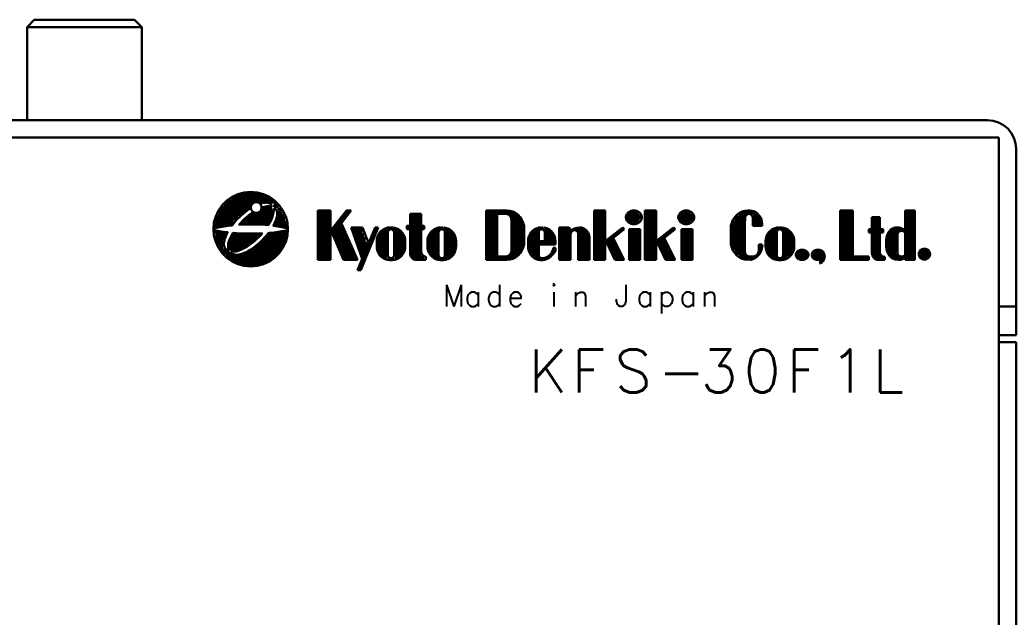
# Model space of a CAD drawing. Header units: millimetres. Extents: x 214 to 914, y 119 to 530.
# Drawn here: x 297.5 to 367, y 270.7 to 312.4 of the extents above; entities that cross this region are included whole.
import ezdxf

# ---------------------------------------------------------------- set-up
doc = ezdxf.new("R2010")
doc.units = ezdxf.units.MM
doc.layers.get('0').update_dxf_attribs({"lineweight": 30})
doc.styles.get("Standard").update_dxf_attribs({"font": 'txt', "bigfont": 'extfont2.shx'})

# ---------------------------------------------------------------- blocks, each defined once
blk = doc.blocks.new('A$C1A7F7AF9')
for p, q in [((67.5, 81.5), (68, 82)), ((67.5, 81.5), (75.5, 81.5)), ((67.5, 75), (67.5, 81.5)), ((68, 82), (75, 82)), ((75, 82), (75.5, 81.5)), ((75.5, 81.5), (75.5, 75)), ((8.5, 75), (134.5, 75)), ((7.7, 73.8), (135.3, 73.8)), ((135.3, 73.8), (135.3, -43.8)), ((136.5, 73), (136.5, 60)), ((81.763, 69.554), (84.513, 69.554)), ((81.912, 69.628), (84.29, 69.628)), ((82.06, 69.702), (84.141, 69.702)), ((82.283, 69.777), (83.993, 69.777)), ((82.432, 69.851), (83.77, 69.851)), ((82.803, 69.926), (83.547, 69.926)), ((81.02, 68.809), (82.952, 68.809)), ((81.094, 68.958), (83.101, 68.958)), ((81.094, 68.884), (83.026, 68.884)), ((81.243, 69.107), (83.101, 69.107)), ((81.243, 69.033), (83.101, 69.033)), ((81.391, 69.256), (83.249, 69.256)), ((81.391, 69.181), (83.175, 69.181)), ((81.54, 69.405), (84.662, 69.405)), ((81.54, 69.33), (83.621, 69.33)), ((81.763, 69.479), (84.513, 69.479)), ((83.621, 69.33), (84.662, 69.33)), ((83.695, 69.256), (83.918, 69.256)), ((83.918, 68.809), (84.587, 68.809)), ((83.993, 68.884), (84.439, 68.884)), ((84.513, 69.256), (84.81, 69.256)), ((84.662, 69.033), (84.959, 69.033)), ((84.736, 69.107), (84.959, 69.107)), ((84.81, 68.958), (85.033, 68.958)), ((84.959, 68.809), (85.182, 68.809)), ((80.722, 68.214), (82.209, 68.214)), ((80.722, 68.14), (82.135, 68.14)), ((80.797, 68.363), (82.358, 68.363)), ((80.797, 68.288), (82.209, 68.288)), ((80.871, 68.66), (82.729, 68.66)), ((80.871, 68.586), (82.581, 68.586)), ((80.871, 68.512), (82.581, 68.512)), ((80.871, 68.437), (82.358, 68.437)), ((81.02, 68.735), (82.803, 68.735)), ((82.729, 68.14), (84.513, 68.14)), ((82.803, 68.214), (84.587, 68.214)), ((82.952, 68.288), (84.587, 68.288)), ((83.026, 68.363), (84.587, 68.363)), ((83.101, 68.437), (84.587, 68.437)), ((83.249, 68.512), (83.324, 68.512)), ((83.695, 68.512), (84.662, 68.512)), ((83.77, 68.586), (84.662, 68.586)), ((83.844, 68.735), (84.587, 68.735)), ((83.844, 68.66), (84.662, 68.66)), ((84.959, 68.214), (85.479, 68.214)), ((85.033, 68.735), (85.256, 68.735)), ((85.033, 68.66), (85.256, 68.66)), ((85.033, 68.512), (85.33, 68.512)), ((85.033, 68.363), (85.405, 68.363)), ((85.033, 68.288), (85.405, 68.288)), ((85.033, 68.14), (85.479, 68.14)), ((85.108, 68.586), (85.256, 68.586)), ((85.108, 68.437), (85.33, 68.437)), ((87.792, 68.698), (88.678, 68.698)), ((87.792, 65.246), (87.792, 68.698)), ((87.903, 68.698), (87.903, 65.246)), ((88.013, 68.698), (88.013, 65.246)), ((88.124, 68.698), (88.124, 65.246)), ((88.235, 68.698), (88.235, 65.246)), ((88.345, 68.698), (88.345, 65.246)), ((88.456, 68.698), (88.456, 65.246)), ((88.567, 68.698), (88.567, 65.246)), ((88.678, 68.698), (88.678, 65.246)), ((88.678, 67.269), (89.785, 68.698)), ((90.118, 68.698), (89.121, 67.388)), ((89.453, 68.222), (89.675, 68.222)), ((89.52, 68.341), (89.564, 68.341)), ((89.564, 68.341), (89.785, 68.341)), ((89.608, 68.46), (89.675, 68.46)), ((89.675, 68.46), (89.896, 68.46)), ((89.675, 68.222), (89.741, 68.222)), ((89.697, 68.579), (89.785, 68.579)), ((89.785, 68.698), (90.118, 68.698)), ((89.785, 68.579), (90.007, 68.579)), ((89.785, 68.341), (89.83, 68.341)), ((94.216, 68.46), (94.991, 68.46)), ((94.216, 68.46), (94.216, 66.079)), ((94.216, 68.341), (94.991, 68.341)), ((94.216, 68.222), (94.991, 68.222)), ((94.991, 68.46), (94.991, 66.079)), ((99.532, 68.698), (100.307, 68.698)), ((99.532, 65.246), (99.532, 68.698)), ((99.643, 68.698), (99.643, 65.246)), ((99.754, 68.698), (99.754, 65.246)), ((99.864, 68.698), (99.864, 65.246)), ((99.975, 68.698), (99.975, 65.246)), ((100.086, 68.698), (100.086, 65.246)), ((100.197, 68.698), (100.197, 65.246)), ((100.307, 68.698), (100.307, 65.246)), ((100.307, 68.698), (100.861, 68.698)), ((100.307, 68.46), (100.529, 68.46)), ((100.418, 68.698), (100.418, 68.46)), ((100.529, 68.698), (100.529, 68.46)), ((100.529, 68.46), (100.861, 68.46)), ((100.64, 68.698), (100.64, 68.46)), ((100.75, 68.698), (100.75, 68.46)), ((100.839, 68.698), (100.883, 68.698)), ((100.861, 68.698), (100.861, 68.46)), ((100.883, 68.698), (100.906, 68.698)), ((100.972, 68.698), (100.972, 68.46)), ((101.083, 68.65), (101.083, 68.412)), ((101.193, 68.579), (101.193, 68.341)), ((101.304, 68.579), (101.304, 68.103)), ((101.415, 68.579), (101.415, 65.365)), ((101.526, 68.507), (101.526, 65.412)), ((101.636, 68.46), (101.636, 65.484)), ((101.747, 68.341), (101.747, 65.603)), ((101.858, 68.222), (101.858, 65.722)), ((107.064, 68.698), (107.839, 68.698)), ((107.064, 65.246), (107.064, 68.698)), ((107.174, 68.698), (107.174, 65.246)), ((107.285, 68.698), (107.285, 65.246)), ((107.396, 68.698), (107.396, 65.246)), ((107.507, 68.698), (107.507, 65.246)), ((107.617, 68.698), (107.617, 65.246)), ((107.617, 68.698), (107.617, 65.246)), ((107.728, 68.698), (107.728, 65.246)), ((107.839, 68.698), (107.839, 65.246)), ((109.389, 68.46), (109.389, 67.984)), ((109.5, 68.579), (109.5, 67.865)), ((109.611, 68.579), (109.611, 67.865)), ((109.722, 68.579), (109.722, 67.865)), ((109.832, 68.698), (109.832, 67.746)), ((109.943, 68.579), (109.943, 67.865)), ((110.054, 68.579), (110.054, 67.865)), ((110.165, 68.46), (110.165, 67.984)), ((110.276, 68.341), (110.276, 68.103)), ((110.608, 68.698), (111.383, 68.698)), ((110.608, 65.246), (110.608, 68.698)), ((110.719, 68.698), (110.719, 65.246)), ((110.829, 68.698), (110.829, 65.246)), ((110.94, 68.698), (110.94, 65.246)), ((111.051, 68.698), (111.051, 65.246)), ((111.162, 68.698), (111.162, 65.246)), ((111.272, 68.698), (111.272, 65.246)), ((111.383, 68.698), (111.383, 65.246)), ((113.044, 68.46), (113.044, 67.984)), ((113.155, 68.579), (113.155, 67.865)), ((113.266, 68.579), (113.266, 67.865)), ((113.377, 68.579), (113.377, 67.865)), ((113.488, 68.698), (113.488, 67.746)), ((113.598, 68.579), (113.598, 67.865)), ((113.709, 68.579), (113.709, 67.865)), ((113.82, 68.46), (113.82, 67.984)), ((113.931, 68.46), (113.931, 67.984)), ((116.921, 68.222), (116.921, 65.722)), ((117.032, 68.341), (117.032, 65.603)), ((117.143, 68.341), (117.143, 65.603)), ((117.253, 68.46), (117.253, 65.484)), ((117.364, 68.579), (117.364, 65.365)), ((117.475, 68.579), (117.475, 65.365)), ((117.598, 68.174), (117.576, 67.746)), ((117.586, 68.579), (117.586, 68.341)), ((117.696, 68.65), (117.696, 68.46)), ((117.795, 68.698), (117.905, 68.698)), ((117.829, 68.65), (117.829, 68.507)), ((117.962, 68.65), (117.962, 68.46)), ((118.095, 68.603), (118.095, 68.412)), ((118.124, 68.174), (118.124, 67.746)), ((118.25, 68.579), (118.25, 67.626)), ((118.361, 68.46), (118.361, 67.626)), ((118.472, 68.341), (118.472, 67.626)), ((118.582, 68.222), (118.582, 67.626)), ((124.231, 68.698), (125.117, 68.698)), ((124.231, 65.246), (124.231, 68.698)), ((124.342, 68.698), (124.342, 65.246)), ((124.453, 68.698), (124.453, 65.246)), ((124.563, 68.698), (124.563, 65.246)), ((124.674, 68.698), (124.674, 65.246)), ((124.785, 68.698), (124.785, 65.246)), ((124.896, 68.698), (124.896, 65.246)), ((125.006, 68.698), (125.006, 65.246)), ((125.117, 68.698), (125.117, 65.246)), ((126.446, 68.222), (127, 68.222)), ((126.446, 65.96), (126.446, 68.222)), ((126.557, 68.222), (126.557, 65.603)), ((126.668, 68.222), (126.668, 65.603)), ((126.779, 68.222), (126.779, 65.603)), ((126.889, 68.222), (126.889, 65.603)), ((127, 68.222), (127, 65.96)), ((128.772, 68.698), (129.437, 68.698)), ((128.772, 65.246), (128.772, 68.698)), ((128.883, 68.698), (128.883, 65.246)), ((128.994, 68.698), (128.994, 65.246)), ((129.104, 68.698), (129.104, 65.246)), ((129.215, 68.698), (129.215, 65.246)), ((129.326, 68.698), (129.326, 65.246)), ((129.437, 68.698), (129.437, 65.246)), ((80.574, 67.767), (81.763, 67.767)), ((80.574, 67.619), (80.946, 67.619)), ((80.648, 68.065), (82.06, 68.065)), ((80.648, 67.991), (81.912, 67.991)), ((80.648, 67.916), (81.912, 67.916)), ((80.648, 67.842), (81.837, 67.842)), ((80.648, 67.693), (81.54, 67.693)), ((82.432, 67.842), (84.364, 67.842)), ((82.432, 67.767), (82.803, 67.767)), ((82.506, 67.916), (84.439, 67.916)), ((82.581, 67.991), (84.439, 67.991)), ((82.655, 68.065), (84.513, 68.065)), ((83.918, 67.767), (84.29, 67.767)), ((84.81, 67.767), (85.628, 67.767)), ((84.81, 67.693), (85.553, 67.693)), ((84.885, 67.916), (85.553, 67.916)), ((84.885, 67.842), (85.553, 67.842)), ((84.959, 68.065), (85.479, 68.065)), ((84.959, 67.991), (85.479, 67.991)), ((85.108, 67.619), (85.628, 67.619)), ((88.855, 67.507), (89.52, 67.507)), ((89.01, 67.626), (89.453, 67.626)), ((89.054, 67.746), (89.121, 67.746)), ((89.121, 67.746), (89.342, 67.746)), ((89.143, 67.865), (89.232, 67.865)), ((89.232, 67.984), (89.365, 67.984)), ((89.232, 67.865), (89.453, 67.865)), ((89.342, 68.103), (89.453, 68.103)), ((89.342, 67.984), (89.564, 67.984)), ((89.342, 67.746), (89.431, 67.746)), ((89.453, 67.746), (89.431, 67.793)), ((89.453, 68.103), (89.675, 68.103)), ((90.561, 65.246), (89.453, 67.746)), ((90.118, 67.507), (90.893, 65.246)), ((90.118, 67.507), (90.893, 67.507)), ((91.779, 67.507), (90.561, 64.531)), ((91.89, 67.507), (90.671, 64.531)), ((92.001, 67.507), (90.782, 64.531)), ((90.893, 67.507), (91.225, 66.674)), ((91.779, 67.507), (92.001, 67.507)), ((92.665, 67.507), (92.776, 67.507)), ((93.994, 67.626), (94.216, 67.626)), ((93.994, 67.626), (93.994, 67.388)), ((93.994, 67.507), (94.216, 67.507)), ((94.216, 68.103), (94.991, 68.103)), ((94.216, 67.984), (94.991, 67.984)), ((94.216, 67.865), (94.991, 67.865)), ((94.216, 67.746), (94.991, 67.746)), ((94.216, 67.626), (94.991, 67.626)), ((94.216, 67.507), (94.991, 67.507)), ((94.991, 67.626), (95.213, 67.626)), ((94.991, 67.507), (95.213, 67.507)), ((95.213, 67.626), (95.213, 67.388)), ((96.209, 67.507), (96.32, 67.507)), ((101.304, 67.984), (101.304, 66.079)), ((101.969, 68.079), (101.969, 67.984)), ((101.969, 67.984), (101.969, 65.841)), ((102.079, 67.746), (102.079, 66.198)), ((103.197, 67.507), (103.303, 67.507)), ((103.209, 67.46), (103.209, 67.317)), ((103.342, 67.46), (103.342, 67.412)), ((103.431, 67.46), (103.431, 67.412)), ((103.519, 67.46), (103.519, 67.412)), ((104.627, 67.507), (104.627, 65.246)), ((105.291, 67.507), (104.627, 67.507)), ((104.738, 67.507), (104.738, 65.246)), ((104.848, 67.507), (104.848, 65.246)), ((104.959, 67.507), (104.959, 65.246)), ((105.07, 67.507), (105.07, 65.246)), ((105.181, 67.507), (105.181, 65.246)), ((105.402, 67.388), (105.291, 67.507)), ((105.291, 67.507), (105.291, 65.246)), ((105.69, 67.436), (105.69, 67.317)), ((105.757, 67.46), (105.757, 67.317)), ((105.823, 67.46), (105.823, 67.293)), ((105.912, 67.484), (105.912, 67.198)), ((105.978, 67.484), (105.978, 67.079)), ((106.067, 67.507), (106.067, 67.15)), ((106.177, 67.507), (106.288, 67.46)), ((106.177, 67.484), (106.177, 67.15)), ((106.288, 67.436), (106.288, 67.126)), ((107.839, 66.555), (109.057, 67.508)), ((109.168, 67.388), (109.057, 67.508)), ((111.383, 66.555), (112.601, 67.508)), ((112.712, 67.388), (112.601, 67.508)), ((116.589, 67.508), (116.589, 66.555)), ((116.699, 67.746), (116.699, 66.079)), ((116.81, 67.984), (116.81, 65.96)), ((117.576, 67.746), (117.576, 66.079)), ((118.124, 67.746), (118.124, 67.626)), ((118.124, 67.626), (118.782, 67.626)), ((118.693, 68.103), (118.693, 67.626)), ((118.782, 67.746), (118.782, 67.626)), ((119.801, 67.507), (119.911, 67.507)), ((128.041, 67.507), (128.329, 67.507)), ((80.574, 67.172), (81.243, 67.172)), ((80.648, 67.098), (81.391, 67.098)), ((80.648, 67.023), (81.317, 67.023)), ((80.648, 66.949), (81.243, 66.949)), ((80.648, 66.874), (81.317, 66.874)), ((80.648, 66.8), (81.168, 66.8)), ((80.648, 66.726), (81.243, 66.726)), ((81.689, 66.726), (83.472, 66.726)), ((81.763, 66.949), (83.695, 66.949)), ((81.763, 66.874), (83.621, 66.874)), ((81.763, 66.8), (83.547, 66.8)), ((81.837, 67.023), (82.581, 67.023)), ((83.101, 67.023), (83.77, 67.023)), ((84.067, 66.726), (85.553, 66.726)), ((84.141, 66.8), (85.553, 66.8)), ((84.216, 66.874), (85.553, 66.874)), ((84.29, 66.949), (85.628, 66.949)), ((84.364, 67.023), (85.628, 67.023)), ((84.587, 67.098), (85.553, 67.098)), ((85.33, 67.172), (85.628, 67.172)), ((88.678, 67.388), (89.564, 65.246)), ((88.744, 67.269), (88.811, 67.269)), ((88.789, 67.388), (89.564, 67.388)), ((88.789, 67.269), (89.564, 67.269)), ((88.789, 67.15), (88.899, 67.15)), ((88.833, 67.031), (88.899, 67.031)), ((88.899, 67.15), (89.675, 67.15)), ((88.899, 67.031), (89.675, 67.031)), ((88.899, 66.912), (89.785, 66.912)), ((88.944, 66.793), (89.83, 66.793)), ((89.564, 67.269), (89.608, 67.269)), ((89.675, 67.031), (89.719, 67.031)), ((90.228, 67.388), (90.893, 67.388)), ((90.228, 67.269), (90.893, 67.269)), ((90.228, 67.15), (90.893, 67.15)), ((90.339, 67.031), (91.004, 67.031)), ((90.339, 66.912), (91.004, 66.912)), ((90.45, 66.793), (91.114, 66.793)), ((92.001, 67.031), (92.001, 65.841)), ((92.111, 67.15), (92.111, 65.603)), ((92.222, 67.269), (92.222, 65.484)), ((92.333, 67.388), (92.333, 65.365)), ((92.443, 67.388), (92.443, 65.365)), ((92.554, 67.388), (92.554, 65.365)), ((92.554, 67.388), (93.219, 67.388)), ((92.665, 67.15), (92.665, 65.603)), ((93.108, 67.15), (93.108, 65.603)), ((93.219, 67.388), (93.219, 65.365)), ((93.33, 67.388), (93.33, 65.365)), ((93.44, 67.388), (93.44, 65.365)), ((93.551, 67.269), (93.551, 65.484)), ((93.662, 67.15), (93.662, 65.603)), ((93.773, 66.912), (93.773, 65.841)), ((93.994, 67.388), (94.216, 67.388)), ((94.216, 67.388), (94.991, 67.388)), ((94.216, 67.269), (94.991, 67.269)), ((94.216, 67.15), (94.991, 67.15)), ((94.216, 67.031), (94.991, 67.031)), ((94.216, 66.912), (94.991, 66.912)), ((94.216, 66.793), (94.991, 66.793)), ((95.213, 67.388), (94.991, 67.388)), ((95.545, 66.912), (95.545, 65.841)), ((95.656, 67.15), (95.656, 65.603)), ((95.766, 67.269), (95.766, 65.484)), ((95.877, 67.388), (95.877, 65.365)), ((95.988, 67.388), (95.988, 65.365)), ((96.099, 67.388), (96.763, 67.388)), ((96.099, 67.388), (96.099, 65.365)), ((96.209, 67.15), (96.209, 65.603)), ((96.652, 67.15), (96.652, 65.603)), ((96.763, 67.388), (96.763, 65.365)), ((96.874, 67.388), (96.874, 67.269)), ((96.874, 67.269), (96.874, 65.365)), ((96.985, 67.388), (96.985, 65.365)), ((97.095, 67.269), (97.095, 65.484)), ((97.206, 67.15), (97.206, 65.603)), ((97.317, 66.912), (97.317, 65.722)), ((102.19, 67.388), (102.19, 67.269)), ((102.19, 67.269), (102.19, 66.674)), ((102.522, 66.912), (102.522, 65.841)), ((102.633, 67.15), (102.633, 65.603)), ((102.744, 67.269), (102.744, 65.484)), ((102.855, 67.269), (102.855, 65.484)), ((102.966, 67.388), (102.966, 65.365)), ((103.076, 67.388), (103.076, 65.365)), ((103.197, 67.15), (103.197, 65.603)), ((103.62, 67.15), (103.62, 66.555)), ((103.63, 67.388), (103.63, 67.269)), ((103.652, 67.269), (103.652, 66.555)), ((103.741, 67.388), (103.741, 66.317)), ((103.852, 67.388), (103.852, 66.317)), ((103.962, 67.269), (103.962, 66.317)), ((104.073, 67.15), (104.073, 66.317)), ((104.184, 67.031), (104.184, 66.317)), ((104.295, 66.793), (104.295, 66.317)), ((105.402, 65.246), (105.402, 67.388)), ((105.402, 67.246), (105.424, 67.269)), ((105.424, 67.055), (105.402, 66.96)), ((105.469, 67.293), (105.469, 67.198)), ((105.513, 67.341), (105.513, 67.269)), ((105.557, 67.365), (105.557, 67.269)), ((105.624, 67.388), (105.624, 67.317)), ((105.956, 67.031), (105.956, 66.888)), ((105.956, 65.246), (105.956, 66.912)), ((106.067, 67.15), (106.067, 65.246)), ((106.177, 67.15), (106.177, 65.246)), ((106.288, 67.15), (106.288, 65.246)), ((106.399, 67.388), (106.399, 67.15)), ((106.399, 67.15), (106.399, 65.246)), ((106.51, 67.293), (106.51, 67.15)), ((106.51, 67.15), (106.51, 65.246)), ((106.621, 67.15), (106.621, 65.246)), ((106.731, 65.246), (106.731, 66.912)), ((107.839, 66.317), (109.168, 67.388)), ((109.057, 67.388), (107.839, 66.436)), ((109.168, 65.246), (108.393, 66.793)), ((109.5, 67.388), (110.276, 67.388)), ((109.5, 65.246), (109.5, 67.388)), ((109.611, 67.388), (109.611, 65.246)), ((109.722, 67.388), (109.722, 65.246)), ((109.832, 67.388), (109.832, 65.246)), ((109.943, 67.388), (109.943, 65.246)), ((110.054, 67.388), (110.054, 65.246)), ((110.165, 67.388), (110.165, 65.246)), ((110.276, 67.388), (110.276, 65.246)), ((111.383, 66.317), (112.712, 67.388)), ((112.601, 67.388), (111.383, 66.436)), ((112.712, 65.246), (111.937, 66.793)), ((113.155, 67.388), (113.931, 67.388)), ((113.155, 65.246), (113.155, 67.388)), ((113.266, 67.388), (113.266, 65.246)), ((113.377, 67.388), (113.377, 65.246)), ((113.488, 67.388), (113.488, 65.246)), ((113.598, 67.388), (113.598, 65.246)), ((113.709, 67.388), (113.709, 65.246)), ((113.82, 67.388), (113.82, 65.246)), ((113.931, 67.388), (113.931, 65.246)), ((119.136, 66.912), (119.136, 65.841)), ((119.247, 67.15), (119.247, 65.603)), ((119.358, 67.269), (119.358, 65.484)), ((119.468, 67.388), (119.468, 65.365)), ((119.579, 67.388), (119.579, 65.365)), ((119.69, 67.388), (119.69, 65.365)), ((119.69, 67.388), (120.355, 67.388)), ((119.801, 67.15), (119.801, 65.603)), ((120.244, 67.15), (120.244, 65.603)), ((120.355, 67.388), (120.355, 65.365)), ((120.465, 67.388), (120.465, 65.365)), ((120.576, 67.269), (120.576, 65.484)), ((120.687, 67.269), (120.687, 65.484)), ((120.798, 67.15), (120.798, 65.603)), ((120.908, 66.912), (120.908, 65.841)), ((126.225, 67.388), (127.222, 67.388)), ((126.225, 67.15), (126.225, 67.388)), ((126.225, 67.269), (127.222, 67.269)), ((127.222, 67.15), (126.225, 67.15)), ((127.222, 67.388), (127.222, 67.15)), ((127.487, 66.793), (128.196, 66.793)), ((127.554, 67.031), (128.218, 67.031)), ((127.554, 66.912), (128.218, 66.912)), ((127.665, 67.269), (128.329, 67.269)), ((127.665, 67.15), (128.218, 67.15)), ((127.886, 67.388), (128.551, 67.388)), ((128.218, 67.076), (128.218, 65.699)), ((128.772, 67.076), (128.772, 65.699)), ((80.722, 66.651), (81.094, 66.651)), ((80.722, 66.577), (81.168, 66.577)), ((80.722, 66.502), (81.094, 66.502)), ((80.797, 66.428), (81.168, 66.428)), ((80.797, 66.354), (81.094, 66.354)), ((80.871, 66.279), (81.168, 66.279)), ((80.946, 66.205), (81.168, 66.205)), ((80.946, 66.13), (81.168, 66.13)), ((80.946, 66.056), (81.168, 66.056)), ((81.54, 66.279), (82.952, 66.279)), ((81.54, 66.205), (82.803, 66.205)), ((81.54, 66.13), (82.655, 66.13)), ((81.614, 66.577), (83.324, 66.577)), ((81.614, 66.502), (83.249, 66.502)), ((81.614, 66.428), (83.101, 66.428)), ((81.614, 66.354), (83.026, 66.354)), ((81.614, 66.056), (82.581, 66.056)), ((81.689, 66.651), (83.398, 66.651)), ((83.398, 66.13), (85.256, 66.13)), ((83.398, 66.056), (85.256, 66.056)), ((83.547, 66.205), (85.33, 66.205)), ((83.621, 66.279), (85.405, 66.279)), ((83.695, 66.354), (85.405, 66.354)), ((83.77, 66.428), (85.479, 66.428)), ((83.844, 66.502), (85.479, 66.502)), ((83.918, 66.577), (85.553, 66.577)), ((83.993, 66.651), (85.553, 66.651)), ((89.01, 66.674), (89.896, 66.674)), ((89.077, 66.555), (89.963, 66.555)), ((89.121, 66.436), (90.007, 66.436)), ((89.165, 66.317), (90.051, 66.317)), ((89.232, 66.198), (90.118, 66.198)), ((89.232, 66.079), (90.118, 66.079)), ((90.45, 66.674), (91.114, 66.674)), ((90.45, 66.555), (91.114, 66.555)), ((90.561, 66.436), (91.225, 66.436)), ((90.561, 66.317), (91.225, 66.317)), ((90.561, 66.198), (91.225, 66.198)), ((90.671, 66.079), (91.336, 66.079)), ((91.225, 66.674), (91.336, 66.436)), ((91.89, 66.436), (91.89, 66.198)), ((93.883, 66.555), (93.883, 66.198)), ((94.216, 66.674), (94.991, 66.674)), ((94.216, 66.555), (94.991, 66.555)), ((94.216, 66.436), (94.991, 66.436)), ((94.216, 66.317), (94.991, 66.317)), ((94.216, 66.198), (94.991, 66.198)), ((94.216, 66.079), (94.216, 65.722)), ((94.216, 66.079), (94.991, 66.079)), ((94.991, 66.079), (94.991, 65.841)), ((95.434, 66.436), (95.434, 66.198)), ((97.428, 66.555), (97.428, 66.198)), ((101.304, 66.079), (101.304, 65.96)), ((102.456, 66.436), (102.456, 66.198)), ((103.197, 66.555), (103.62, 66.555)), ((103.197, 66.317), (104.361, 66.317)), ((103.298, 66.555), (103.298, 66.317)), ((103.409, 66.555), (103.409, 66.317)), ((103.519, 66.555), (103.519, 66.317)), ((103.63, 66.555), (103.63, 66.317)), ((104.192, 66.079), (104.192, 65.936)), ((104.192, 66.079), (104.276, 66.079)), ((104.228, 66.079), (104.228, 65.746)), ((104.255, 66.079), (104.361, 66.079)), ((104.317, 66.079), (104.317, 65.841)), ((104.361, 66.555), (104.361, 66.317)), ((104.361, 66.079), (104.361, 66.031)), ((104.361, 66.031), (104.361, 65.936)), ((107.95, 66.436), (108.504, 65.246)), ((107.994, 66.46), (108.481, 66.46)), ((107.994, 66.365), (108.57, 66.365)), ((108.083, 66.222), (108.659, 66.222)), ((108.127, 66.079), (108.703, 66.079)), ((108.171, 66.555), (108.437, 66.555)), ((108.26, 66.65), (108.393, 66.65)), ((111.494, 66.436), (112.048, 65.246)), ((111.605, 66.555), (111.605, 66.317)), ((111.715, 66.555), (111.715, 66.079)), ((111.826, 66.674), (111.826, 65.841)), ((111.937, 66.674), (111.937, 65.603)), ((112.048, 66.436), (112.048, 65.365)), ((112.159, 66.198), (112.159, 65.246)), ((117.576, 66.079), (117.576, 65.841)), ((118.563, 66.317), (118.782, 66.317)), ((118.563, 66.317), (118.563, 65.96)), ((118.693, 66.317), (118.693, 65.841)), ((119.025, 66.436), (119.025, 66.198)), ((121.019, 66.555), (121.019, 66.198)), ((127.443, 66.674), (128.218, 66.674)), ((127.443, 66.555), (127.443, 66.198)), ((127.443, 66.555), (128.218, 66.555)), ((127.443, 66.436), (128.218, 66.436)), ((127.443, 66.317), (128.218, 66.317)), ((127.443, 66.198), (128.218, 66.198)), ((127.443, 66.079), (128.218, 66.079)), ((128.994, 66.579), (128.994, 66.246)), ((81.02, 65.981), (81.317, 65.981)), ((81.094, 65.907), (81.317, 65.907)), ((81.094, 65.833), (81.54, 65.833)), ((81.168, 65.758), (81.614, 65.758)), ((81.243, 65.684), (81.689, 65.684)), ((81.391, 65.609), (81.763, 65.609)), ((81.391, 65.535), (84.81, 65.535)), ((81.54, 65.46), (84.736, 65.46)), ((81.54, 65.386), (84.662, 65.386)), ((81.614, 65.981), (82.432, 65.981)), ((81.763, 65.907), (82.209, 65.907)), ((82.506, 65.609), (84.885, 65.609)), ((82.729, 65.684), (84.959, 65.684)), ((82.878, 65.758), (85.033, 65.758)), ((83.026, 65.833), (85.108, 65.833)), ((83.175, 65.907), (85.182, 65.907)), ((83.249, 65.981), (85.182, 65.981)), ((89.342, 65.96), (90.228, 65.96)), ((89.342, 65.841), (90.228, 65.841)), ((89.453, 65.722), (90.339, 65.722)), ((89.453, 65.603), (90.339, 65.603)), ((89.453, 65.484), (90.339, 65.484)), ((89.564, 65.365), (90.45, 65.365)), ((90.671, 65.96), (91.336, 65.96)), ((90.782, 65.841), (91.114, 65.841)), ((90.782, 65.722), (91.004, 65.722)), ((90.782, 65.603), (90.893, 65.603)), ((90.893, 65.603), (91.004, 65.603)), ((90.893, 65.484), (91.004, 65.484)), ((92.665, 65.365), (93.108, 65.365)), ((94.216, 65.96), (94.991, 65.96)), ((94.216, 65.841), (94.991, 65.841)), ((94.216, 65.722), (94.991, 65.722)), ((94.216, 65.603), (94.991, 65.603)), ((94.326, 65.484), (95.102, 65.484)), ((94.437, 65.365), (95.213, 65.365)), ((95.323, 65.484), (95.323, 65.246)), ((96.099, 65.365), (96.763, 65.365)), ((100.307, 65.484), (100.529, 65.484)), ((100.418, 65.484), (100.418, 65.246)), ((100.529, 65.484), (100.861, 65.484)), ((100.529, 65.484), (100.529, 65.246)), ((100.64, 65.484), (100.64, 65.246)), ((100.75, 65.484), (100.75, 65.246)), ((100.861, 65.484), (100.861, 65.246)), ((100.972, 65.484), (100.972, 65.246)), ((101.083, 65.484), (101.083, 65.365)), ((101.083, 65.365), (101.083, 65.269)), ((101.193, 65.603), (101.193, 65.365)), ((101.304, 65.793), (101.304, 65.317)), ((103.209, 65.412), (103.209, 65.317)), ((103.298, 65.365), (103.298, 65.269)), ((103.386, 65.365), (103.386, 65.222)), ((103.519, 65.365), (103.519, 65.269)), ((103.608, 65.365), (103.608, 65.269)), ((103.697, 65.412), (103.697, 65.269)), ((103.785, 65.46), (103.785, 65.317)), ((103.874, 65.508), (103.874, 65.365)), ((103.962, 65.603), (103.962, 65.46)), ((104.051, 65.698), (104.051, 65.555)), ((104.14, 65.841), (104.14, 65.603)), ((104.319, 65.793), (104.149, 65.603)), ((104.361, 65.936), (104.319, 65.793)), ((108.216, 65.936), (108.791, 65.936)), ((108.304, 65.793), (108.88, 65.793)), ((108.348, 65.65), (108.924, 65.65)), ((108.437, 65.508), (109.013, 65.508)), ((108.481, 65.365), (109.057, 65.365)), ((112.269, 65.96), (112.269, 65.246)), ((112.38, 65.841), (112.38, 65.246)), ((112.491, 65.603), (112.491, 65.246)), ((112.601, 65.365), (112.601, 65.246)), ((117.608, 65.65), (117.608, 65.293)), ((117.741, 65.508), (117.741, 65.269)), ((117.874, 65.46), (117.874, 65.269)), ((117.905, 65.484), (118.124, 65.484)), ((118.006, 65.46), (118.006, 65.269)), ((118.139, 65.46), (118.139, 65.317)), ((118.228, 65.46), (118.228, 65.365)), ((118.361, 65.508), (118.361, 65.412)), ((118.449, 65.603), (118.449, 65.508)), ((118.538, 65.746), (118.538, 65.603)), ((118.627, 65.841), (118.627, 65.746)), ((119.69, 65.365), (120.355, 65.365)), ((121.196, 65.746), (121.196, 65.46)), ((121.329, 65.841), (121.329, 65.365)), ((121.462, 65.888), (121.462, 65.317)), ((121.595, 65.888), (121.595, 65.317)), ((121.728, 65.888), (121.728, 65.317)), ((121.861, 65.793), (121.861, 65.412)), ((121.949, 65.65), (121.949, 65.508)), ((122.348, 65.746), (122.348, 65.412)), ((122.481, 65.888), (122.481, 65.317)), ((122.614, 65.936), (122.614, 65.269)), ((122.747, 65.936), (122.747, 65.269)), ((122.88, 65.888), (122.88, 65.317)), ((123.013, 65.746), (123.013, 65.174)), ((123.101, 65.603), (123.101, 65.317)), ((125.117, 65.484), (126.225, 65.484)), ((125.117, 65.246), (125.117, 65.484)), ((125.117, 65.365), (126.225, 65.365)), ((126.225, 65.484), (126.225, 65.246)), ((127, 65.96), (126.446, 65.96)), ((126.446, 65.96), (126.446, 65.722)), ((126.557, 65.603), (127, 65.603)), ((126.557, 65.484), (127.111, 65.484)), ((126.668, 65.365), (127.332, 65.365)), ((127, 65.96), (127, 65.722)), ((127.332, 65.46), (127.354, 65.46)), ((127.354, 65.46), (127.354, 65.269)), ((127.509, 65.96), (127.576, 65.96)), ((127.554, 65.96), (128.218, 65.96)), ((127.554, 65.841), (128.218, 65.841)), ((127.598, 65.722), (127.687, 65.722)), ((127.665, 65.722), (128.108, 65.722)), ((127.665, 65.603), (128.218, 65.603)), ((127.775, 65.484), (128.329, 65.484)), ((127.997, 65.365), (128.639, 65.365)), ((129.769, 65.817), (129.769, 65.698)), ((129.769, 65.722), (129.769, 65.603)), ((129.769, 65.603), (129.769, 65.484)), ((129.88, 65.96), (129.88, 65.365)), ((129.99, 65.96), (129.99, 65.365)), ((129.99, 65.365), (129.99, 65.317)), ((130.101, 66.008), (130.101, 65.96)), ((130.101, 65.96), (130.101, 65.365)), ((130.101, 65.365), (130.101, 65.317)), ((130.212, 65.96), (130.212, 65.365)), ((130.212, 65.365), (130.212, 65.341)), ((130.323, 65.912), (130.323, 65.841)), ((130.323, 65.841), (130.323, 65.484)), ((130.323, 65.484), (130.323, 65.412)), ((130.323, 65.412), (130.323, 65.388)), ((130.434, 65.817), (130.434, 65.722)), ((130.434, 65.722), (130.434, 65.603)), ((130.434, 65.603), (130.434, 65.508)), ((81.689, 65.312), (84.513, 65.312)), ((81.763, 65.237), (84.439, 65.237)), ((81.912, 65.163), (84.364, 65.163)), ((82.06, 65.088), (84.216, 65.088)), ((82.209, 65.014), (83.993, 65.014)), ((82.432, 64.94), (83.77, 64.94)), ((82.878, 64.865), (83.472, 64.865)), ((88.678, 65.246), (87.792, 65.246)), ((90.561, 65.246), (89.564, 65.246)), ((92.665, 65.246), (92.776, 65.246)), ((92.997, 65.246), (93.108, 65.246)), ((94.659, 65.246), (95.323, 65.246)), ((96.209, 65.246), (96.32, 65.246)), ((96.542, 65.246), (96.652, 65.246)), ((100.307, 65.246), (99.532, 65.246)), ((100.307, 65.246), (100.861, 65.246)), ((100.861, 65.246), (100.972, 65.246)), ((103.197, 65.246), (103.303, 65.246)), ((103.514, 65.246), (103.62, 65.246)), ((104.627, 65.246), (105.402, 65.246)), ((106.731, 65.246), (105.956, 65.246)), ((107.839, 65.246), (107.064, 65.246)), ((108.504, 65.246), (109.168, 65.246)), ((110.276, 65.246), (109.5, 65.246)), ((111.383, 65.246), (110.608, 65.246)), ((112.048, 65.246), (112.712, 65.246)), ((113.931, 65.246), (113.155, 65.246)), ((117.905, 65.246), (118.014, 65.246)), ((119.801, 65.246), (119.911, 65.246)), ((120.133, 65.246), (120.244, 65.246)), ((122.924, 65.317), (122.924, 65.079)), ((125.117, 65.246), (124.231, 65.246)), ((126.225, 65.246), (125.117, 65.246)), ((126.889, 65.246), (127.332, 65.246)), ((127.354, 65.269), (127.332, 65.246)), ((128.041, 65.269), (128.108, 65.269)), ((129.437, 65.246), (128.772, 65.246)), ((90.782, 64.531), (90.561, 64.531)), ((136.5, 62), (135.3, 62)), ((136.5, 60), (135.3, 60)), ((136.5, 59.5), (135.3, 59.5)), ((136.5, 59.5), (136.5, -43))]:
    blk.add_line(p, q)
for points in [[(85.702, 67.396), (85.662, 67.848), (85.545, 68.287), (85.353, 68.698), (85.093, 69.07), (84.772, 69.391), (84.401, 69.651), (83.99, 69.843), (83.552, 69.96), (83.101, 70), (82.649, 69.96), (82.211, 69.843), (81.8, 69.651), (81.429, 69.391), (81.109, 69.07), (80.848, 68.698), (80.657, 68.287), (80.54, 67.848), (80.5, 67.396), (80.54, 66.944), (80.657, 66.505), (80.848, 66.094), (81.109, 65.722), (81.429, 65.401), (81.8, 65.141), (82.211, 64.949), (82.649, 64.831), (83.101, 64.792), (83.552, 64.831), (83.99, 64.949), (84.401, 65.141), (84.772, 65.401), (85.093, 65.722), (85.353, 66.094), (85.545, 66.505), (85.662, 66.944), (85.702, 67.396)], [(83.101, 68.869), (82.989, 68.796), (82.847, 68.694), (82.705, 68.585), (82.565, 68.467), (82.428, 68.344), (82.294, 68.214), (82.165, 68.08), (82.041, 67.943), (81.924, 67.802), (81.803, 67.652)], [(83.864, 68.9), (83.858, 68.965), (83.841, 69.028), (83.813, 69.087), (83.776, 69.141), (83.73, 69.187), (83.676, 69.225), (83.617, 69.253), (83.554, 69.269), (83.489, 69.275), (83.423, 69.269), (83.36, 69.253), (83.301, 69.225), (83.247, 69.187), (83.201, 69.141), (83.164, 69.087), (83.136, 69.028), (83.119, 68.965), (83.114, 68.9), (83.119, 68.834), (83.136, 68.771), (83.164, 68.712), (83.201, 68.658), (83.247, 68.612), (83.301, 68.574), (83.36, 68.547), (83.423, 68.53), (83.489, 68.524), (83.554, 68.53), (83.617, 68.547), (83.676, 68.574), (83.73, 68.612), (83.776, 68.658), (83.813, 68.712), (83.841, 68.771), (83.858, 68.834), (83.864, 68.9)], [(84.177, 69.244), (84.114, 69.242), (84.006, 69.228), (83.89, 69.203), (83.768, 69.165), (83.745, 69.168)], [(84.602, 68.921), (84.569, 68.951), (84.529, 68.958), (84.449, 68.982), (84.358, 68.993), (84.258, 68.992), (84.15, 68.979), (84.034, 68.953), (83.912, 68.916), (83.869, 68.895), (83.862, 68.895)], [(84.582, 69.018), (84.556, 69.065), (84.508, 69.124), (84.449, 69.172), (84.379, 69.208), (84.298, 69.231), (84.208, 69.243), (84.171, 69.244)], [(84.336, 67.677), (84.341, 67.676), (84.423, 67.816), (84.495, 67.953), (84.556, 68.086), (84.605, 68.215), (84.643, 68.337), (84.669, 68.453), (84.693, 68.567), (84.705, 68.691), (84.711, 68.766), (84.693, 68.828), (84.693, 68.828)], [(84.671, 67.621), (84.691, 67.665), (84.763, 67.803), (84.823, 67.936), (84.873, 68.064), (84.911, 68.187), (84.936, 68.303), (84.95, 68.411), (84.951, 68.511), (84.939, 68.602), (84.916, 68.683), (84.88, 68.753), (84.832, 68.812), (84.717, 68.877)], [(83.274, 68.592), (83.232, 68.558), (83.09, 68.457), (82.948, 68.347), (82.808, 68.23), (82.67, 68.107), (82.537, 67.977), (82.408, 67.843), (82.284, 67.706), (82.28, 67.696)], [(101.304, 67.984), (101.297, 68.066), (101.277, 68.147), (101.245, 68.222), (101.2, 68.29), (101.146, 68.348), (101.083, 68.396), (101.013, 68.431), (100.938, 68.453), (100.861, 68.46)], [(102.19, 67.388), (102.172, 67.616), (102.117, 67.836), (102.027, 68.043), (101.905, 68.23), (101.755, 68.391), (101.581, 68.523), (101.389, 68.619), (101.184, 68.678), (100.972, 68.698), (100.908, 68.696)], [(110.386, 68.222), (110.384, 68.263), (110.378, 68.304), (110.368, 68.345), (110.353, 68.385), (110.334, 68.423), (110.312, 68.46), (110.286, 68.495), (110.257, 68.528), (110.224, 68.558), (110.189, 68.587), (110.15, 68.612), (110.109, 68.634), (110.067, 68.653), (110.022, 68.669), (109.976, 68.682), (109.929, 68.691), (109.881, 68.696), (109.833, 68.698), (109.784, 68.696), (109.736, 68.691), (109.689, 68.682), (109.643, 68.669), (109.599, 68.653), (109.556, 68.634), (109.515, 68.612), (109.477, 68.587), (109.441, 68.558), (109.408, 68.528), (109.379, 68.495), (109.353, 68.46), (109.331, 68.423), (109.312, 68.385), (109.298, 68.345), (109.287, 68.304), (109.281, 68.263), (109.279, 68.222), (109.281, 68.18), (109.287, 68.139), (109.298, 68.099), (109.312, 68.059), (109.331, 68.02), (109.353, 67.984), (109.379, 67.949), (109.408, 67.916), (109.441, 67.885), (109.477, 67.857), (109.515, 67.832), (109.556, 67.809), (109.599, 67.79), (109.643, 67.774), (109.689, 67.762), (109.736, 67.753), (109.784, 67.747), (109.833, 67.746), (109.881, 67.747), (109.929, 67.753), (109.976, 67.762), (110.022, 67.774), (110.067, 67.79), (110.109, 67.809), (110.15, 67.832), (110.189, 67.857), (110.224, 67.885), (110.257, 67.916), (110.286, 67.949), (110.312, 67.984), (110.334, 68.02), (110.353, 68.059), (110.368, 68.099), (110.378, 68.139), (110.384, 68.18), (110.386, 68.222)], [(114.041, 68.222), (114.039, 68.263), (114.033, 68.304), (114.022, 68.345), (114.008, 68.385), (113.989, 68.423), (113.967, 68.46), (113.941, 68.495), (113.912, 68.528), (113.879, 68.558), (113.844, 68.587), (113.805, 68.612), (113.764, 68.634), (113.722, 68.653), (113.677, 68.669), (113.631, 68.682), (113.584, 68.691), (113.536, 68.696), (113.488, 68.698), (113.439, 68.696), (113.391, 68.691), (113.344, 68.682), (113.298, 68.669), (113.254, 68.653), (113.211, 68.634), (113.17, 68.612), (113.132, 68.587), (113.096, 68.558), (113.063, 68.528), (113.034, 68.495), (113.008, 68.46), (112.986, 68.423), (112.967, 68.385), (112.953, 68.345), (112.942, 68.304), (112.936, 68.263), (112.934, 68.222), (112.936, 68.18), (112.942, 68.139), (112.953, 68.099), (112.967, 68.059), (112.986, 68.02), (113.008, 67.984), (113.034, 67.949), (113.063, 67.916), (113.096, 67.885), (113.132, 67.857), (113.17, 67.832), (113.211, 67.809), (113.254, 67.79), (113.298, 67.774), (113.344, 67.762), (113.391, 67.753), (113.439, 67.747), (113.488, 67.746), (113.536, 67.747), (113.584, 67.753), (113.631, 67.762), (113.677, 67.774), (113.722, 67.79), (113.764, 67.809), (113.805, 67.832), (113.844, 67.857), (113.879, 67.885), (113.912, 67.916), (113.941, 67.949), (113.967, 67.984), (113.989, 68.02), (114.008, 68.059), (114.022, 68.099), (114.033, 68.139), (114.039, 68.18), (114.041, 68.222)], [(117.795, 68.698), (117.586, 68.678), (117.383, 68.619), (117.192, 68.523), (117.02, 68.391), (116.871, 68.23), (116.75, 68.043), (116.662, 67.836), (116.607, 67.616), (116.593, 67.503)], [(118.124, 68.174), (118.12, 68.224), (118.108, 68.272), (118.089, 68.317), (118.063, 68.358), (118.03, 68.393), (117.993, 68.422), (117.951, 68.443), (117.907, 68.456), (117.861, 68.46), (117.815, 68.456), (117.771, 68.443), (117.729, 68.422), (117.692, 68.393), (117.659, 68.358), (117.633, 68.317), (117.614, 68.272), (117.602, 68.224), (117.598, 68.174)], [(118.782, 67.746), (118.769, 67.911), (118.729, 68.071), (118.665, 68.222), (118.577, 68.358), (118.469, 68.475), (118.343, 68.57), (118.205, 68.641), (118.057, 68.683), (117.936, 68.697)], [(81.803, 67.64), (81.785, 67.652), (81.529, 67.625), (81.24, 67.587), (80.965, 67.543), (80.707, 67.494), (80.506, 67.447)], [(84.324, 67.676), (84.104, 67.693), (83.786, 67.711), (83.463, 67.721), (83.138, 67.725), (82.812, 67.721), (82.489, 67.711), (82.28, 67.69)], [(85.708, 67.445), (85.507, 67.488), (85.249, 67.537), (84.974, 67.581), (84.685, 67.619), (84.671, 67.628)], [(92.668, 67.5), (92.622, 67.493), (92.473, 67.45), (92.333, 67.38), (92.206, 67.285), (92.097, 67.167), (92.008, 67.031), (91.943, 66.881), (91.903, 66.72), (91.89, 66.555), (91.896, 66.439)], [(92.99, 67.499), (92.887, 67.507), (92.771, 67.497)], [(93.883, 66.555), (93.87, 66.72), (93.83, 66.881), (93.765, 67.031), (93.676, 67.167), (93.567, 67.285), (93.44, 67.38), (93.3, 67.45), (93.151, 67.493), (93.028, 67.507)], [(96.212, 67.5), (96.166, 67.493), (96.017, 67.45), (95.877, 67.38), (95.751, 67.285), (95.641, 67.167), (95.553, 67.031), (95.487, 66.881), (95.447, 66.72), (95.434, 66.555), (95.441, 66.439)], [(96.535, 67.499), (96.431, 67.507), (96.315, 67.497)], [(97.428, 66.555), (97.414, 66.72), (97.374, 66.881), (97.309, 67.031), (97.22, 67.167), (97.111, 67.285), (96.985, 67.38), (96.845, 67.45), (96.695, 67.493), (96.573, 67.507)], [(103.2, 67.5), (103.156, 67.493), (103.013, 67.45), (102.879, 67.38), (102.758, 67.285), (102.654, 67.167), (102.57, 67.031), (102.507, 66.881), (102.469, 66.72), (102.456, 66.555), (102.462, 66.439)], [(103.508, 67.499), (103.409, 67.507), (103.298, 67.497)], [(104.361, 66.555), (104.348, 66.72), (104.31, 66.881), (104.248, 67.031), (104.163, 67.167), (104.059, 67.285), (103.938, 67.38), (103.804, 67.45), (103.661, 67.493), (103.544, 67.507)], [(106.183, 67.501), (106.067, 67.507), (105.874, 67.489), (105.688, 67.436), (105.513, 67.348), (105.416, 67.28)], [(106.731, 66.793), (106.721, 66.917), (106.691, 67.037), (106.642, 67.15), (106.576, 67.252), (106.494, 67.34), (106.399, 67.412), (106.294, 67.464), (106.194, 67.494)], [(119.804, 67.5), (119.758, 67.493), (119.609, 67.45), (119.468, 67.38), (119.342, 67.285), (119.233, 67.167), (119.144, 67.031), (119.079, 66.881), (119.039, 66.72), (119.025, 66.555), (119.032, 66.439)], [(120.126, 67.499), (120.022, 67.507), (119.907, 67.497)], [(121.019, 66.555), (121.006, 66.72), (120.966, 66.881), (120.9, 67.031), (120.812, 67.167), (120.703, 67.285), (120.576, 67.38), (120.436, 67.45), (120.287, 67.493), (120.164, 67.507)], [(128.046, 67.501), (128.011, 67.493), (127.952, 67.476), (127.895, 67.451), (127.84, 67.421), (127.786, 67.383), (127.736, 67.34), (127.688, 67.29), (127.644, 67.236), (127.604, 67.176), (127.567, 67.111), (127.535, 67.043), (127.507, 66.971), (127.484, 66.897), (127.466, 66.819), (127.454, 66.74), (127.446, 66.66), (127.443, 66.579), (127.446, 66.498), (127.448, 66.466)], [(128.972, 66.579), (128.969, 66.66), (128.961, 66.74), (128.948, 66.819), (128.93, 66.897), (128.907, 66.971), (128.88, 67.043), (128.847, 67.111), (128.811, 67.176), (128.77, 67.236), (128.726, 67.29), (128.679, 67.34), (128.628, 67.383), (128.575, 67.421), (128.52, 67.451), (128.463, 67.476), (128.404, 67.493), (128.345, 67.504), (128.309, 67.507)], [(80.5, 67.346), (80.658, 67.31), (80.92, 67.261), (81.2, 67.217), (81.494, 67.179), (81.494, 67.175)], [(81.49, 67.17), (81.49, 67.162), (81.418, 67.025), (81.357, 66.892), (81.307, 66.763), (81.27, 66.641), (81.244, 66.524), (81.231, 66.416), (81.23, 66.316), (81.241, 66.226), (81.265, 66.145), (81.301, 66.074), (81.348, 66.015), (81.472, 65.908)], [(81.862, 67.133), (81.864, 67.14), (81.782, 67), (81.71, 66.863), (81.649, 66.729), (81.6, 66.601), (81.562, 66.478), (81.536, 66.362), (81.523, 66.254), (81.522, 66.154), (81.534, 66.063), (81.557, 65.982), (81.596, 65.914), (81.596, 65.945)], [(81.714, 65.809), (81.771, 65.728), (81.83, 65.681), (81.9, 65.645), (81.981, 65.621), (82.072, 65.61), (82.171, 65.611), (82.28, 65.624), (82.395, 65.65), (82.518, 65.687), (82.646, 65.737), (82.78, 65.798), (82.917, 65.87), (83.056, 65.952), (83.198, 66.045), (83.34, 66.146), (83.481, 66.255), (83.621, 66.372), (83.759, 66.496), (83.893, 66.626), (84.022, 66.76), (84.145, 66.897), (84.349, 67.125)], [(81.751, 65.827), (81.757, 65.821), (81.738, 65.827), (81.756, 65.833), (81.847, 65.822), (81.947, 65.823), (82.055, 65.836), (82.171, 65.862), (82.293, 65.9), (82.422, 65.949), (82.555, 66.01), (82.692, 66.082), (82.832, 66.165), (82.973, 66.257), (83.115, 66.358), (83.257, 66.468), (83.397, 66.585), (83.534, 66.709), (83.668, 66.838), (83.798, 66.972), (83.921, 67.11), (83.928, 67.107)], [(81.881, 67.129), (82.111, 67.111), (82.435, 67.093), (82.763, 67.083), (83.095, 67.079), (83.426, 67.083), (83.755, 67.093), (83.915, 67.107)], [(84.33, 67.125), (84.401, 67.136), (84.707, 67.167), (85.001, 67.204), (85.281, 67.248), (85.544, 67.298), (85.69, 67.326)], [(93.108, 67.15), (93.105, 67.192), (93.095, 67.232), (93.078, 67.269), (93.056, 67.303), (93.029, 67.333), (92.997, 67.356), (92.962, 67.374), (92.925, 67.385), (92.887, 67.388), (92.848, 67.385), (92.811, 67.374), (92.776, 67.356), (92.744, 67.333), (92.717, 67.303), (92.695, 67.269), (92.678, 67.232), (92.668, 67.192), (92.665, 67.15)], [(96.652, 67.15), (96.649, 67.192), (96.639, 67.232), (96.623, 67.269), (96.6, 67.303), (96.573, 67.333), (96.542, 67.356), (96.507, 67.374), (96.469, 67.385), (96.431, 67.388), (96.392, 67.385), (96.355, 67.374), (96.32, 67.356), (96.288, 67.333), (96.261, 67.303), (96.239, 67.269), (96.223, 67.232), (96.213, 67.192), (96.209, 67.15)], [(103.62, 67.15), (103.617, 67.192), (103.608, 67.232), (103.592, 67.269), (103.571, 67.303), (103.545, 67.333), (103.514, 67.356), (103.481, 67.374), (103.445, 67.385), (103.409, 67.388), (103.372, 67.385), (103.336, 67.374), (103.303, 67.356), (103.272, 67.333), (103.246, 67.303), (103.225, 67.269), (103.21, 67.232), (103.2, 67.192), (103.197, 67.15)], [(105.956, 67.031), (105.952, 67.081), (105.94, 67.129), (105.92, 67.174), (105.894, 67.215), (105.861, 67.25), (105.823, 67.279), (105.781, 67.3), (105.736, 67.313), (105.69, 67.317), (105.644, 67.313), (105.599, 67.3), (105.557, 67.279), (105.519, 67.25), (105.486, 67.215), (105.46, 67.174), (105.44, 67.129), (105.428, 67.081), (105.426, 67.066)], [(120.244, 67.15), (120.24, 67.192), (120.23, 67.232), (120.214, 67.269), (120.192, 67.303), (120.165, 67.333), (120.133, 67.356), (120.098, 67.374), (120.061, 67.385), (120.022, 67.388), (119.984, 67.385), (119.947, 67.374), (119.911, 67.356), (119.88, 67.333), (119.853, 67.303), (119.831, 67.269), (119.814, 67.232), (119.804, 67.192), (119.801, 67.15)], [(128.772, 67.076), (128.771, 67.093), (128.768, 67.109), (128.763, 67.126), (128.757, 67.142), (128.748, 67.158), (128.738, 67.173), (128.726, 67.187), (128.712, 67.2), (128.696, 67.213), (128.68, 67.224), (128.662, 67.234), (128.643, 67.244), (128.623, 67.251), (128.602, 67.258), (128.581, 67.263), (128.559, 67.266), (128.536, 67.269), (128.514, 67.269), (128.491, 67.269), (128.469, 67.266), (128.447, 67.263), (128.425, 67.258), (128.405, 67.251), (128.384, 67.244), (128.366, 67.234), (128.348, 67.224), (128.331, 67.213), (128.316, 67.2), (128.302, 67.187), (128.29, 67.173), (128.28, 67.158), (128.271, 67.142), (128.264, 67.126), (128.259, 67.109), (128.256, 67.093), (128.255, 67.076)], [(91.89, 66.198), (91.903, 66.033), (91.943, 65.872), (92.008, 65.722), (92.097, 65.586), (92.206, 65.468), (92.333, 65.373), (92.473, 65.303), (92.622, 65.26), (92.714, 65.248)], [(93.105, 65.253), (93.151, 65.26), (93.3, 65.303), (93.44, 65.373), (93.567, 65.468), (93.676, 65.586), (93.765, 65.722), (93.83, 65.872), (93.87, 66.033), (93.883, 66.198)], [(95.434, 66.198), (95.447, 66.033), (95.487, 65.872), (95.553, 65.722), (95.641, 65.586), (95.751, 65.468), (95.877, 65.373), (96.017, 65.303), (96.166, 65.26), (96.258, 65.248)], [(96.65, 65.253), (96.695, 65.26), (96.845, 65.303), (96.985, 65.373), (97.111, 65.468), (97.22, 65.586), (97.309, 65.722), (97.374, 65.872), (97.414, 66.033), (97.428, 66.198)], [(100.972, 65.246), (101.184, 65.266), (101.389, 65.325), (101.581, 65.421), (101.755, 65.552), (101.905, 65.713), (102.027, 65.9), (102.117, 66.107), (102.172, 66.328), (102.19, 66.555), (102.187, 66.646)], [(102.456, 66.198), (102.469, 66.033), (102.507, 65.872), (102.57, 65.722), (102.654, 65.586), (102.758, 65.468), (102.879, 65.373), (103.013, 65.303), (103.156, 65.26), (103.244, 65.248)], [(116.589, 66.555), (116.607, 66.328), (116.662, 66.107), (116.75, 65.9), (116.871, 65.713), (117.02, 65.552), (117.192, 65.421), (117.383, 65.325), (117.586, 65.266), (117.795, 65.246), (117.837, 65.246)], [(118.005, 65.246), (118.14, 65.288), (118.3, 65.369), (118.444, 65.478), (118.568, 65.613), (118.669, 65.769), (118.743, 65.942), (118.789, 66.127), (118.804, 66.298)], [(119.025, 66.198), (119.039, 66.033), (119.079, 65.872), (119.144, 65.722), (119.233, 65.586), (119.342, 65.468), (119.468, 65.373), (119.609, 65.303), (119.758, 65.26), (119.85, 65.248)], [(120.241, 65.253), (120.287, 65.26), (120.436, 65.303), (120.576, 65.373), (120.703, 65.468), (120.812, 65.586), (120.9, 65.722), (120.966, 65.872), (121.006, 66.033), (121.019, 66.198)], [(127.443, 66.222), (127.446, 66.141), (127.454, 66.061), (127.466, 65.981), (127.484, 65.904), (127.507, 65.829), (127.535, 65.758), (127.567, 65.689), (127.604, 65.625), (127.644, 65.565), (127.688, 65.511), (127.736, 65.461), (127.786, 65.418), (127.84, 65.38), (127.895, 65.349), (127.952, 65.325), (128.011, 65.307), (128.07, 65.297), (128.082, 65.296)], [(130.5, 65.65), (130.498, 65.683), (130.494, 65.717), (130.486, 65.749), (130.476, 65.781), (130.463, 65.811), (130.447, 65.841), (130.428, 65.869), (130.407, 65.895), (130.383, 65.92), (130.358, 65.942), (130.33, 65.962), (130.301, 65.98), (130.27, 65.996), (130.238, 66.008), (130.204, 66.018), (130.17, 66.026), (130.136, 66.03), (130.101, 66.031), (130.067, 66.03), (130.032, 66.026), (129.998, 66.018), (129.965, 66.008), (129.933, 65.996), (129.902, 65.98), (129.873, 65.962), (129.845, 65.942), (129.819, 65.92), (129.796, 65.895), (129.775, 65.869), (129.756, 65.841), (129.74, 65.811), (129.727, 65.781), (129.716, 65.749), (129.709, 65.717), (129.704, 65.683), (129.703, 65.65), (129.704, 65.617), (129.709, 65.584), (129.716, 65.552), (129.727, 65.52), (129.74, 65.489), (129.756, 65.46), (129.775, 65.432), (129.796, 65.406), (129.819, 65.381), (129.845, 65.359), (129.873, 65.338), (129.902, 65.32), (129.933, 65.305), (129.965, 65.292), (129.998, 65.282), (130.032, 65.275), (130.067, 65.271), (130.101, 65.269), (130.136, 65.271), (130.17, 65.275), (130.204, 65.282), (130.238, 65.292), (130.27, 65.305), (130.301, 65.32), (130.33, 65.338), (130.358, 65.359), (130.383, 65.381), (130.407, 65.406), (130.428, 65.432), (130.447, 65.46), (130.463, 65.489), (130.476, 65.52), (130.486, 65.552), (130.494, 65.584), (130.498, 65.617), (130.5, 65.65)], [(92.665, 65.603), (92.668, 65.561), (92.678, 65.521), (92.695, 65.484), (92.717, 65.45), (92.744, 65.42), (92.776, 65.397), (92.811, 65.379), (92.848, 65.368), (92.887, 65.365), (92.925, 65.368), (92.962, 65.379), (92.997, 65.397), (93.029, 65.42), (93.056, 65.45), (93.078, 65.484), (93.095, 65.521), (93.105, 65.561), (93.108, 65.603)], [(94.216, 65.722), (94.222, 65.639), (94.242, 65.559), (94.275, 65.484), (94.319, 65.416), (94.374, 65.357), (94.437, 65.309), (94.507, 65.274), (94.582, 65.253), (94.659, 65.246)], [(94.991, 65.841), (94.996, 65.779), (95.011, 65.719), (95.035, 65.662), (95.069, 65.611), (95.11, 65.567), (95.157, 65.532), (95.21, 65.505), (95.265, 65.489), (95.3, 65.485)], [(96.209, 65.603), (96.213, 65.561), (96.223, 65.521), (96.239, 65.484), (96.261, 65.45), (96.288, 65.42), (96.32, 65.397), (96.355, 65.379), (96.392, 65.368), (96.431, 65.365), (96.469, 65.368), (96.507, 65.379), (96.542, 65.397), (96.573, 65.42), (96.6, 65.45), (96.623, 65.484), (96.639, 65.521), (96.649, 65.561), (96.652, 65.603)], [(100.861, 65.484), (100.938, 65.491), (101.013, 65.512), (101.083, 65.548), (101.146, 65.595), (101.2, 65.654), (101.245, 65.722), (101.277, 65.797), (101.297, 65.877), (101.304, 65.96)], [(103.197, 65.603), (103.2, 65.561), (103.21, 65.521), (103.225, 65.484), (103.246, 65.45), (103.272, 65.42), (103.303, 65.397), (103.336, 65.379), (103.372, 65.368), (103.409, 65.365), (103.445, 65.368), (103.481, 65.379), (103.501, 65.389)], [(103.512, 65.372), (103.556, 65.379), (103.698, 65.422), (103.832, 65.492), (103.953, 65.587), (104.057, 65.705), (104.142, 65.841), (104.204, 65.991), (104.214, 66.023)], [(103.611, 65.246), (103.742, 65.288), (103.895, 65.368), (104.034, 65.478), (104.155, 65.613), (104.252, 65.769), (104.324, 65.942), (104.34, 65.997)], [(117.576, 65.841), (117.581, 65.779), (117.596, 65.719), (117.62, 65.662), (117.653, 65.611), (117.693, 65.567), (117.74, 65.532), (117.792, 65.505), (117.848, 65.489), (117.905, 65.484), (117.962, 65.489), (117.99, 65.496)], [(118.124, 65.484), (118.2, 65.491), (118.274, 65.512), (118.343, 65.548), (118.406, 65.595), (118.46, 65.654), (118.504, 65.722), (118.536, 65.797), (118.556, 65.877), (118.563, 65.96), (118.562, 65.985)], [(119.801, 65.603), (119.804, 65.561), (119.814, 65.521), (119.831, 65.484), (119.853, 65.45), (119.88, 65.42), (119.911, 65.397), (119.947, 65.379), (119.984, 65.368), (120.022, 65.365), (120.061, 65.368), (120.098, 65.379), (120.133, 65.397), (120.165, 65.42), (120.192, 65.45), (120.214, 65.484), (120.23, 65.521), (120.24, 65.561), (120.244, 65.603)], [(122.016, 65.603), (122.014, 65.634), (122.009, 65.665), (122.001, 65.695), (121.989, 65.725), (121.974, 65.754), (121.957, 65.781), (121.936, 65.808), (121.912, 65.832), (121.886, 65.855), (121.858, 65.876), (121.827, 65.895), (121.794, 65.912), (121.76, 65.926), (121.724, 65.938), (121.688, 65.948), (121.65, 65.954), (121.612, 65.959), (121.573, 65.96), (121.534, 65.959), (121.496, 65.954), (121.458, 65.948), (121.421, 65.938), (121.386, 65.926), (121.351, 65.912), (121.319, 65.895), (121.288, 65.876), (121.26, 65.855), (121.234, 65.832), (121.21, 65.808), (121.189, 65.781), (121.171, 65.754), (121.157, 65.725), (121.145, 65.695), (121.137, 65.665), (121.132, 65.634), (121.13, 65.603), (121.132, 65.572), (121.137, 65.541), (121.145, 65.51), (121.157, 65.481), (121.171, 65.452), (121.189, 65.424), (121.21, 65.398), (121.234, 65.373), (121.26, 65.35), (121.288, 65.329), (121.319, 65.31), (121.351, 65.293), (121.386, 65.279), (121.421, 65.267), (121.458, 65.258), (121.496, 65.251), (121.534, 65.247), (121.573, 65.246), (121.612, 65.247), (121.65, 65.251), (121.688, 65.258), (121.724, 65.267), (121.76, 65.279), (121.794, 65.293), (121.827, 65.31), (121.858, 65.329), (121.886, 65.35), (121.912, 65.373), (121.936, 65.398), (121.957, 65.424), (121.974, 65.452), (121.989, 65.481), (122.001, 65.51), (122.009, 65.541), (122.014, 65.572), (122.016, 65.603)], [(123.123, 65.603), (123.122, 65.634), (123.117, 65.665), (123.108, 65.695), (123.097, 65.725), (123.082, 65.754), (123.064, 65.781), (123.043, 65.808), (123.02, 65.832), (122.994, 65.855), (122.965, 65.876), (122.935, 65.895), (122.902, 65.912), (122.868, 65.926), (122.832, 65.938), (122.795, 65.948), (122.757, 65.954), (122.719, 65.959), (122.68, 65.96), (122.642, 65.959), (122.603, 65.954), (122.566, 65.948), (122.529, 65.938), (122.493, 65.926), (122.459, 65.912), (122.426, 65.895), (122.396, 65.876), (122.367, 65.855), (122.341, 65.832), (122.318, 65.808), (122.297, 65.781), (122.279, 65.754), (122.264, 65.725), (122.252, 65.695), (122.244, 65.665), (122.239, 65.634), (122.237, 65.603), (122.239, 65.572), (122.244, 65.541), (122.252, 65.51), (122.264, 65.481), (122.279, 65.452), (122.297, 65.424), (122.318, 65.398), (122.341, 65.373), (122.367, 65.35), (122.396, 65.329), (122.426, 65.31), (122.459, 65.293), (122.493, 65.279), (122.529, 65.267), (122.566, 65.258), (122.603, 65.251), (122.642, 65.247), (122.68, 65.246), (122.719, 65.247), (122.757, 65.251), (122.795, 65.258), (122.832, 65.267), (122.868, 65.279), (122.902, 65.293), (122.935, 65.31), (122.965, 65.329), (122.994, 65.35), (123.02, 65.373), (123.043, 65.398), (123.064, 65.424), (123.082, 65.452), (123.097, 65.481), (123.108, 65.51), (123.117, 65.541), (123.122, 65.572), (123.123, 65.603)], [(122.793, 64.999), (122.84, 65.014), (122.913, 65.051), (122.979, 65.101), (123.037, 65.162), (123.083, 65.234), (123.118, 65.313), (123.139, 65.397), (123.146, 65.484), (123.139, 65.571), (123.118, 65.655), (123.105, 65.687)], [(126.446, 65.722), (126.453, 65.639), (126.473, 65.559), (126.506, 65.484), (126.55, 65.416), (126.604, 65.357), (126.668, 65.309), (126.738, 65.274), (126.812, 65.253), (126.889, 65.246)], [(126.995, 65.723), (126.999, 65.711), (127.025, 65.65), (127.061, 65.596), (127.104, 65.549), (127.155, 65.511), (127.211, 65.483), (127.271, 65.466), (127.332, 65.46)], [(128.255, 65.677), (128.256, 65.66), (128.259, 65.644), (128.264, 65.627), (128.271, 65.611), (128.28, 65.596), (128.29, 65.581), (128.302, 65.566), (128.316, 65.553), (128.331, 65.54), (128.348, 65.529), (128.366, 65.519), (128.384, 65.51), (128.405, 65.502), (128.425, 65.495), (128.447, 65.49), (128.469, 65.487), (128.491, 65.485), (128.514, 65.484), (128.536, 65.485), (128.559, 65.487), (128.581, 65.49), (128.602, 65.495), (128.623, 65.502), (128.643, 65.51), (128.662, 65.519), (128.68, 65.529), (128.696, 65.54), (128.712, 65.553), (128.726, 65.566), (128.738, 65.581), (128.748, 65.596), (128.757, 65.611), (128.763, 65.627), (128.768, 65.644), (128.771, 65.66), (128.772, 65.677)], [(128.329, 65.246), (128.368, 65.247), (128.406, 65.251), (128.444, 65.258), (128.481, 65.267), (128.516, 65.279), (128.551, 65.293), (128.583, 65.31), (128.614, 65.329), (128.642, 65.35), (128.668, 65.373), (128.692, 65.398), (128.713, 65.424), (128.731, 65.452), (128.745, 65.481), (128.757, 65.51), (128.759, 65.516)], [(92.774, 65.237), (92.806, 65.229), (92.887, 65.222), (92.967, 65.229), (92.999, 65.237)], [(96.318, 65.237), (96.35, 65.229), (96.431, 65.222), (96.512, 65.229), (96.543, 65.237)], [(103.301, 65.237), (103.331, 65.229), (103.409, 65.222), (103.486, 65.229), (103.516, 65.237)], [(119.91, 65.237), (119.942, 65.229), (120.022, 65.222), (120.103, 65.229), (120.135, 65.237)], [(122.793, 65.012), (122.804, 65.031), (122.834, 65.099), (122.852, 65.171), (122.858, 65.246), (122.855, 65.29)], [(128.133, 65.284), (128.157, 65.277), (128.188, 65.271), (128.218, 65.269), (128.249, 65.271), (128.28, 65.277), (128.304, 65.284)]]:
    blk.add_lwpolyline(points)
blk.add_arc((134.5, 73), 2, 0, 90)
for s, height, p in [('M', 1.5, (96.5, 62)), ('d', 1.5, (99.5, 62)), ('i', 1.5, (104, 62)), ('J', 1.5, (108.5, 62)), ('a', 1.5, (98, 62)), ('e', 1.5, (101, 62)), ('n', 1.5, (105.5, 62)), ('a', 1.5, (110, 62)), ('p', 1.5, (111.5, 62)), ('a', 1.5, (113, 62)), ('n', 1.5, (114.5, 62)), ('K', 3, (102.5, 56)), ('F', 3, (105.5, 56)), ('S', 3, (108.5, 56)), ('3', 3, (114.5, 56)), ('0', 3, (117.5, 56)), ('F', 3, (120.5, 56)), ('1', 3, (123.5, 56)), ('L', 3, (126.5, 56)), ('-', 3, (111.5, 56))]:
    blk.add_text(s, height=height).set_placement(p)

msp = doc.modelspace()

# ---------------------------------------------------------------- block references
msp.add_blockref('A$C1A7F7AF9', (230.478, 230.378))

doc.saveas('drawing.dxf')
